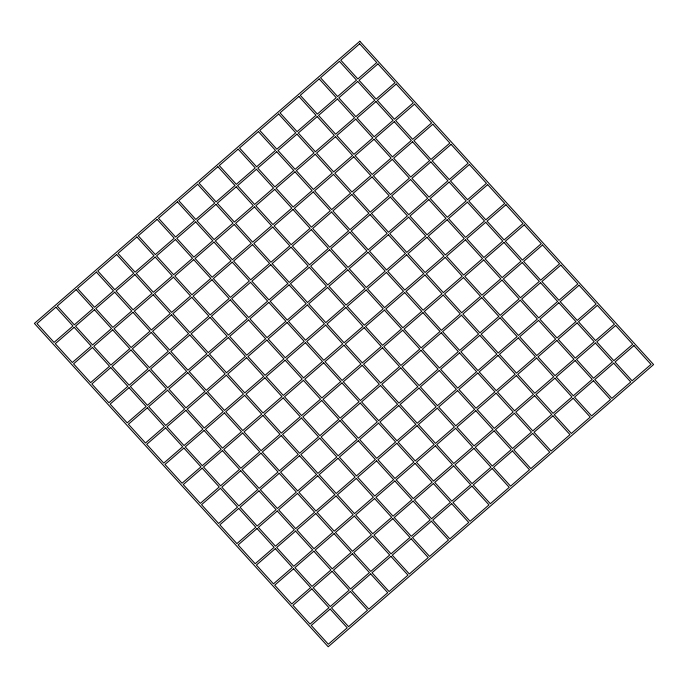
<?xml version="1.0" encoding="UTF-8"?>
<svg xmlns="http://www.w3.org/2000/svg" width="688" height="688" viewBox="0 0 688 688"><rect width="100%" height="100%" fill="white"/><g stroke="black" fill="none" stroke-linecap="round" stroke-linejoin="round"><path stroke-width="1.03" d="M359.807 41.246L34.4 323.429L328.193 646.754L653.6 364.571L359.807 41.246M55.9 307.209L36.997 323.601L54.06 342.383L72.962 325.992L55.9 307.209M76.153 289.648L57.242 306.04L74.313 324.822L93.215 308.43L76.153 289.648M96.397 272.087L77.495 288.478L94.566 307.261L113.468 290.869L96.397 272.087M116.65 254.526L97.748 270.917L114.819 289.7L133.721 273.308L116.65 254.526M136.903 236.964L118.001 253.356L135.072 272.138L153.974 255.747L136.903 236.964M157.156 219.403L138.254 235.795L155.325 254.577L174.227 238.186L157.156 219.403M177.409 201.842L158.507 218.234L175.569 237.016L194.48 220.624L177.409 201.842M197.662 184.281L178.76 200.672L195.822 219.455L214.725 203.063L197.662 184.281M217.915 166.72L199.013 183.111L216.075 201.894L234.978 185.502L217.915 166.72M238.168 149.15L219.266 165.55L236.328 184.332L255.231 167.932L238.168 149.15M258.421 131.589L239.51 147.989L256.581 166.771L275.484 150.371L258.421 131.589M278.674 114.027L259.763 130.419L276.834 149.201L295.737 132.81L278.674 114.027M298.919 96.466L280.016 112.858L297.087 131.64L315.99 115.249L298.919 96.466M319.172 78.905L300.269 95.297L317.34 114.079L336.243 97.687L319.172 78.905M339.425 61.344L320.522 77.735L337.593 96.518L356.496 80.126L339.425 61.344M359.678 43.783L340.775 60.174L357.837 78.957L376.749 62.565L359.678 43.783M74.184 327.333L55.281 343.725L72.343 362.507L91.246 346.116L74.184 327.333M94.437 309.772L75.534 326.164L92.596 344.946L111.499 328.554L94.437 309.772M114.69 292.211L95.778 308.602L112.849 327.385L131.752 310.993L114.69 292.211M134.934 274.65L116.031 291.041L133.102 309.824L152.005 293.432L134.934 274.65M155.187 257.088L136.284 273.48L153.355 292.262L172.258 275.871L155.187 257.088M175.44 239.527L156.537 255.919L173.608 274.701L192.511 258.31L175.44 239.527M195.693 221.957L176.79 238.358L193.853 257.14L212.764 240.74L195.693 221.957M215.946 204.396L197.043 220.796L214.106 239.579L233.017 223.179L215.946 204.396M236.199 186.835L217.296 203.227L234.359 222.009L253.261 205.617L236.199 186.835M256.452 169.274L237.549 185.665L254.612 204.448L273.514 188.056L256.452 169.274M276.705 151.713L257.802 168.104L274.865 186.887L293.767 170.495L276.705 151.713M296.958 134.151L278.047 150.543L295.118 169.325L314.02 152.934L296.958 134.151M317.202 116.59L298.3 132.982L315.371 151.764L334.273 135.373L317.202 116.59M337.455 99.029L318.553 115.421L335.624 134.203L354.526 117.811L337.455 99.029M357.708 81.468L338.806 97.859L355.877 116.642L374.779 100.25L357.708 81.468M377.961 63.907L359.059 80.298L376.13 99.081L395.032 82.689L377.961 63.907M92.467 347.457L73.564 363.849L90.627 382.631L109.53 366.24L92.467 347.457M112.72 329.896L93.817 346.288L110.88 365.07L129.783 348.678L112.72 329.896M132.973 312.335L114.062 328.726L131.133 347.509L150.036 331.117L132.973 312.335M153.218 294.765L134.315 311.165L151.386 329.948L170.289 313.547L153.218 294.765M173.471 277.204L154.568 293.604L171.639 312.386L190.542 295.986L173.471 277.204M193.724 259.643L174.821 276.034L191.892 294.817L210.795 278.425L193.724 259.643M213.977 242.081L195.074 258.473L212.145 277.255L231.048 260.864L213.977 242.081M234.23 224.52L215.327 240.912L232.389 259.694L251.301 243.303L234.23 224.52M254.483 206.959L235.58 223.351L252.642 242.133L271.545 225.741L254.483 206.959M274.736 189.398L255.833 205.789L272.895 224.572L291.798 208.18L274.736 189.398M294.989 171.837L276.086 188.228L293.148 207.011L312.051 190.619L294.989 171.837M315.242 154.275L296.33 170.667L313.401 189.449L332.304 173.058L315.242 154.275M335.495 136.714L316.583 153.106L333.654 171.888L352.557 155.497L335.495 136.714M355.739 119.153L336.836 135.545L353.907 154.327L372.81 137.935L355.739 119.153M375.992 101.592L357.089 117.983L374.16 136.766L393.063 120.374L375.992 101.592M396.245 84.031L377.342 100.422L394.413 119.205L413.316 102.813L396.245 84.031M110.751 367.573L91.848 383.973L108.91 402.755L127.813 386.355L110.751 367.573M131.004 350.011L112.101 366.403L129.163 385.194L148.066 368.794L131.004 350.011M151.257 332.45L132.354 348.842L149.416 367.624L168.319 351.233L151.257 332.45M171.51 314.889L152.598 331.281L169.669 350.063L188.572 333.671L171.51 314.889M191.754 297.328L172.851 313.719L189.922 332.502L208.825 316.11L191.754 297.328M212.007 279.767L193.104 296.158L210.175 314.941L229.078 298.549L212.007 279.767M232.26 262.205L213.357 278.597L230.428 297.379L249.331 280.988L232.26 262.205M252.513 244.644L233.61 261.036L250.673 279.818L269.584 263.427L252.513 244.644M272.766 227.083L253.863 243.475L270.926 262.257L289.837 245.865L272.766 227.083M293.019 209.522L274.116 225.913L291.179 244.696L310.082 228.304L293.019 209.522M313.272 191.961L294.369 208.352L311.432 227.135L330.335 210.743L313.272 191.961M333.525 174.399L314.622 190.791L331.685 209.573L350.588 193.182L333.525 174.399M353.778 156.838L334.867 173.23L351.938 192.012L370.841 175.621L353.778 156.838M374.023 139.277L355.12 155.669L372.191 174.451L391.094 158.059L374.023 139.277M394.276 121.707L375.373 138.107L392.444 156.89L411.347 140.49L394.276 121.707M414.529 104.146L395.626 120.546L412.697 139.329L431.6 122.928L414.529 104.146M129.034 387.697L110.132 404.088L127.194 422.871L146.097 406.479L129.034 387.697M149.287 370.135L130.385 386.527L147.447 405.309L166.35 388.918L149.287 370.135M169.54 352.574L150.638 368.966L167.7 387.748L186.603 371.357L169.54 352.574M189.793 335.013L170.882 351.405L187.953 370.187L206.856 353.795L189.793 335.013M210.038 317.452L191.135 333.843L208.206 352.626L227.109 336.234L210.038 317.452M230.291 299.891L211.388 316.282L228.459 335.065L247.362 318.673L230.291 299.891M250.544 282.329L231.641 298.721L248.712 317.503L267.615 301.112L250.544 282.329M270.797 264.768L251.894 281.16L268.965 299.942L287.868 283.551L270.797 264.768M291.05 247.207L272.147 263.599L289.209 282.381L308.121 265.989L291.05 247.207M311.303 229.646L292.4 246.037L309.462 264.82L328.365 248.428L311.303 229.646M331.556 212.085L312.653 228.476L329.715 247.259L348.618 230.867L331.556 212.085M351.809 194.515L332.906 210.915L349.968 229.697L368.871 213.297L351.809 194.515M372.062 176.954L353.15 193.354L370.221 212.136L389.124 195.736L372.062 176.954M392.315 159.392L373.403 175.784L390.474 194.566L409.377 178.175L392.315 159.392M412.559 141.831L393.656 158.223L410.727 177.005L429.63 160.614L412.559 141.831M432.812 124.27L413.909 140.662L430.98 159.444L449.883 143.052L432.812 124.27M147.318 407.821L128.415 424.212L145.478 442.995L164.38 426.603L147.318 407.821M167.571 390.259L148.668 406.651L165.731 425.433L184.633 409.042L167.571 390.259M187.824 372.698L168.921 389.09L185.984 407.872L204.886 391.481L187.824 372.698M208.077 355.137L189.174 371.529L206.237 390.311L225.139 373.919L208.077 355.137M228.33 337.576L209.419 353.967L226.49 372.75L245.392 356.358L228.33 337.576M248.574 320.015L229.672 336.406L246.743 355.189L265.645 338.797L248.574 320.015M268.827 302.453L249.925 318.845L266.996 337.627L285.898 321.236L268.827 302.453M289.08 284.892L270.178 301.284L287.249 320.066L306.151 303.675L289.08 284.892M309.333 267.322L290.431 283.723L307.502 302.505L326.404 286.105L309.333 267.322M329.586 249.761L310.684 266.153L327.746 284.944L346.657 268.544L329.586 249.761M349.839 232.2L330.937 248.592L347.999 267.374L366.902 250.982L349.839 232.2M370.092 214.639L351.19 231.03L368.252 249.813L387.155 233.421L370.092 214.639M390.345 197.078L371.443 213.469L388.505 232.252L407.408 215.86L390.345 197.078M410.598 179.516L391.687 195.908L408.758 214.69L427.661 198.299L410.598 179.516M430.843 161.955L411.94 178.347L429.011 197.129L447.914 180.738L430.843 161.955M451.096 144.394L432.193 160.786L449.264 179.568L468.167 163.176L451.096 144.394M165.602 427.945L146.699 444.336L163.761 463.119L182.673 446.727L165.602 427.945M185.855 410.383L166.952 426.775L184.014 445.557L202.917 429.166L185.855 410.383M206.108 392.822L187.205 409.214L204.267 427.996L223.17 411.605L206.108 392.822M226.361 375.261L207.458 391.653L224.52 410.435L243.423 394.043L226.361 375.261M246.614 357.691L227.702 374.091L244.773 392.874L263.676 376.482L246.614 357.691M266.858 340.13L247.955 356.53L265.026 375.313L283.929 358.912L266.858 340.13M287.111 322.569L268.208 338.96L285.279 357.751L304.182 341.351L287.111 322.569M307.364 305.008L288.461 321.399L305.532 340.182L324.435 323.79L307.364 305.008M327.617 287.446L308.714 303.838L325.785 322.62L344.688 306.229L327.617 287.446M347.87 269.885L328.967 286.277L346.03 305.059L364.941 288.668L347.87 269.885M368.123 252.324L349.22 268.716L366.283 287.498L385.185 271.106L368.123 252.324M388.376 234.763L369.473 251.154L386.536 269.937L405.438 253.545L388.376 234.763M408.629 217.202L389.726 233.593L406.789 252.376L425.691 235.984L408.629 217.202M428.882 199.64L409.971 216.032L427.042 234.814L445.944 218.423L428.882 199.64M449.135 182.079L430.224 198.471L447.295 217.253L466.197 200.862L449.135 182.079M469.379 164.518L450.477 180.91L467.548 199.692L486.45 183.3L469.379 164.518M183.885 448.069L164.982 464.46L182.045 483.243L200.956 466.851L183.885 448.069M204.138 430.499L185.235 446.899L202.298 465.681L221.201 449.29L204.138 430.499M224.391 412.938L205.488 429.338L222.551 448.12L241.454 431.72L224.391 412.938M244.644 395.376L225.741 411.768L242.804 430.55L261.707 414.159L244.644 395.376M264.897 377.815L245.994 394.207L263.057 412.989L281.96 396.598L264.897 377.815M285.15 360.254L266.239 376.646L283.31 395.428L302.213 379.036L285.15 360.254M305.395 342.693L286.492 359.084L303.563 377.867L322.466 361.475L305.395 342.693M325.648 325.132L306.745 341.523L323.816 360.306L342.719 343.914L325.648 325.132M345.901 307.57L326.998 323.962L344.069 342.744L362.972 326.353L345.901 307.57M366.154 290.009L347.251 306.401L364.322 325.183L383.225 308.792L366.154 290.009M386.407 272.448L367.504 288.84L384.566 307.622L403.478 291.23L386.407 272.448M406.66 254.887L387.757 271.278L404.819 290.061L423.722 273.669L406.66 254.887M426.913 237.326L408.01 253.717L425.072 272.5L443.975 256.108L426.913 237.326M447.166 219.764L428.263 236.156L445.325 254.938L464.228 238.547L447.166 219.764M467.419 202.203L448.507 218.595L465.578 237.377L484.481 220.986L467.419 202.203M487.663 184.642L468.76 201.034L485.831 219.816L504.734 203.424L487.663 184.642M202.169 468.184L183.266 484.576L200.337 503.358L219.24 486.966L202.169 468.184M222.422 450.623L203.519 467.014L220.581 485.797L239.493 469.405L222.422 450.623M242.675 433.062L223.772 449.453L240.834 468.236L259.737 451.844L242.675 433.062M262.928 415.5L244.025 431.892L261.087 450.674L279.99 434.283L262.928 415.5M283.181 397.939L264.278 414.331L281.34 433.113L300.243 416.722L283.181 397.939M303.434 380.378L284.522 396.77L301.593 415.552L320.496 399.16L303.434 380.378M323.678 362.817L304.775 379.208L321.846 397.991L340.749 381.599L323.678 362.817M343.931 345.256L325.028 361.647L342.099 380.43L361.002 364.038L343.931 345.256M364.184 327.694L345.281 344.086L362.352 362.868L381.255 346.477L364.184 327.694M384.437 310.133L365.534 326.525L382.605 345.307L401.508 328.916L384.437 310.133M404.69 292.572L385.787 308.964L402.85 327.746L421.761 311.354L404.69 292.572M424.943 275.011L406.04 291.402L423.103 310.185L442.006 293.793L424.943 275.011M445.196 257.45L426.293 273.841L443.356 292.624L462.259 276.232L445.196 257.45M465.449 239.88L446.546 256.28L463.609 275.062L482.512 258.662L465.449 239.88M485.702 222.319L466.799 238.71L483.862 257.501L502.765 241.101L485.702 222.319M505.955 204.757L487.044 221.149L504.115 239.931L523.018 223.54L505.955 204.757M220.452 488.308L201.55 504.7L218.621 523.482L237.523 507.09L220.452 488.308M240.705 470.747L221.803 487.138L238.865 505.921L257.776 489.529L240.705 470.747M260.958 453.186L242.056 469.577L259.118 488.36L278.029 471.968L260.958 453.186M281.211 435.624L262.309 452.016L279.371 470.798L298.274 454.407L281.211 435.624M301.464 418.063L282.562 434.455L299.624 453.237L318.527 436.846L301.464 418.063M321.717 400.502L302.815 416.894L319.877 435.676L338.78 419.284L321.717 400.502M341.97 382.941L323.059 399.332L340.13 418.115L359.033 401.723L341.97 382.941M362.215 365.38L343.312 381.771L360.383 400.554L379.286 384.162L362.215 365.38M382.468 347.818L363.565 364.21L380.636 382.992L399.539 366.601L382.468 347.818M402.721 330.249L383.818 346.649L400.889 365.431L419.792 349.04L402.721 330.249M422.974 312.687L404.071 329.088L421.142 347.87L440.045 331.47L422.974 312.687M443.227 295.126L424.324 311.518L441.386 330.309L460.298 313.909L443.227 295.126M463.48 277.565L444.577 293.957L461.639 312.739L480.542 296.347L463.48 277.565M483.733 260.004L464.83 276.395L481.892 295.178L500.795 278.786L483.733 260.004M503.986 242.443L485.083 258.834L502.145 277.617L521.048 261.225L503.986 242.443M524.239 224.881L505.327 241.273L522.398 260.055L541.301 243.664L524.239 224.881M238.736 508.432L219.833 524.824L236.904 543.606L255.807 527.214L238.736 508.432M258.989 490.871L240.086 507.262L257.157 526.045L276.06 509.653L258.989 490.871M279.242 473.31L260.339 489.701L277.402 508.484L296.313 492.092L279.242 473.31M299.495 455.748L280.592 472.14L297.655 490.922L316.557 474.531L299.495 455.748M319.748 438.187L300.845 454.579L317.908 473.361L336.81 456.97L319.748 438.187M340.001 420.626L321.098 437.018L338.161 455.8L357.063 439.408L340.001 420.626M360.254 403.056L341.343 419.456L358.414 438.239L377.316 421.847L360.254 403.056M380.498 385.495L361.596 401.895L378.667 420.678L397.569 404.277L380.498 385.495M400.751 367.934L381.849 384.325L398.92 403.108L417.822 386.716L400.751 367.934M421.004 350.373L402.102 366.764L419.173 385.547L438.075 369.155L421.004 350.373M441.257 332.811L422.355 349.203L439.426 367.985L458.328 351.594L441.257 332.811M461.51 315.25L442.608 331.642L459.67 350.424L478.581 334.033L461.51 315.25M481.763 297.689L462.861 314.081L479.923 332.863L498.826 316.471L481.763 297.689M502.016 280.128L483.114 296.519L500.176 315.302L519.079 298.91L502.016 280.128M522.269 262.567L503.367 278.958L520.429 297.741L539.332 281.349L522.269 262.567M542.522 245.005L523.62 261.397L540.682 280.179L559.585 263.788L542.522 245.005M257.02 528.556L238.117 544.948L255.188 563.73L274.091 547.338L257.02 528.556M277.273 510.995L258.37 527.386L275.441 546.169L294.344 529.777L277.273 510.995M297.526 493.434L278.623 509.825L295.685 528.608L314.597 512.216L297.526 493.434M317.779 475.864L298.876 492.264L315.938 511.046L334.85 494.646L317.779 475.864M338.032 458.303L319.129 474.703L336.191 493.485L355.094 477.085L338.032 458.303M358.285 440.741L339.382 457.133L356.444 475.915L375.347 459.524L358.285 440.741M378.538 423.18L359.635 439.572L376.697 458.354L395.6 441.963L378.538 423.18M398.791 405.619L379.879 422.011L396.95 440.793L415.853 424.401L398.791 405.619M419.035 388.058L400.132 404.449L417.203 423.232L436.106 406.84L419.035 388.058M439.288 370.497L420.385 386.888L437.456 405.671L456.359 389.279L439.288 370.497M459.541 352.935L440.638 369.327L457.709 388.109L476.612 371.718L459.541 352.935M479.794 335.374L460.891 351.766L477.962 370.548L496.865 354.157L479.794 335.374M500.047 317.813L481.144 334.205L498.207 352.987L517.118 336.595L500.047 317.813M520.3 300.252L501.397 316.643L518.46 335.426L537.362 319.034L520.3 300.252M540.553 282.691L521.65 299.082L538.713 317.865L557.615 301.473L540.553 282.691M560.806 265.129L541.903 281.521L558.966 300.303L577.868 283.912L560.806 265.129M275.303 548.671L256.4 565.072L273.471 583.854L292.374 567.454L275.303 548.671M295.556 531.11L276.653 547.51L293.724 566.293L312.627 549.893L295.556 531.11M315.809 513.549L296.906 529.941L313.977 548.723L332.88 532.331L315.809 513.549M336.062 495.988L317.159 512.379L334.222 531.162L353.133 514.77L336.062 495.988M356.315 478.427L337.412 494.818L354.475 513.601L373.378 497.209L356.315 478.427M376.568 460.865L357.665 477.257L374.728 496.039L393.631 479.648L376.568 460.865M396.821 443.304L377.918 459.696L394.981 478.478L413.884 462.087L396.821 443.304M417.074 425.743L398.163 442.135L415.234 460.917L434.137 444.525L417.074 425.743M437.327 408.182L418.416 424.573L435.487 443.356L454.39 426.964L437.327 408.182M457.572 390.621L438.669 407.012L455.74 425.795L474.643 409.403L457.572 390.621M477.825 373.059L458.922 389.451L475.993 408.233L494.896 391.842L477.825 373.059M498.078 355.498L479.175 371.89L496.246 390.672L515.149 374.281L498.078 355.498M518.331 337.937L499.428 354.329L516.49 373.111L535.402 356.719L518.331 337.937M538.584 320.376L519.681 336.767L536.743 355.55L555.646 339.158L538.584 320.376M558.837 302.806L539.934 319.206L556.996 337.989L575.899 321.597L558.837 302.806M579.09 285.245L560.187 301.645L577.249 320.427L596.152 304.027L579.09 285.245M293.587 568.795L274.684 585.187L291.755 603.969L310.658 587.578L293.587 568.795M313.84 551.234L294.937 567.626L312.008 586.408L330.911 570.017L313.84 551.234M334.093 533.673L315.19 550.065L332.261 568.847L351.164 552.455L334.093 533.673M354.346 516.112L335.443 532.503L352.505 551.286L371.417 534.894L354.346 516.112M374.599 498.551L355.696 514.942L372.758 533.725L391.67 517.333L374.599 498.551M394.852 480.989L375.949 497.381L393.011 516.163L411.914 499.772L394.852 480.989M415.105 463.428L396.202 479.82L413.264 498.602L432.167 482.211L415.105 463.428M435.358 445.867L416.455 462.259L433.517 481.041L452.42 464.649L435.358 445.867M455.611 428.306L436.699 444.697L453.77 463.48L472.673 447.088L455.611 428.306M475.855 410.745L456.952 427.136L474.023 445.919L492.926 429.527L475.855 410.745M496.108 393.183L477.205 409.575L494.276 428.357L513.179 411.966L496.108 393.183M516.361 375.614L497.458 392.014L514.529 410.796L533.432 394.396L516.361 375.614M536.614 358.052L517.711 374.453L534.782 393.235L553.685 376.835L536.614 358.052M556.867 340.491L537.964 356.883L555.027 375.665L573.938 359.274L556.867 340.491M577.12 322.93L558.217 339.322L575.28 358.104L594.183 341.712L577.12 322.93M597.373 305.369L578.47 321.76L595.533 340.543L614.436 324.151L597.373 305.369M311.87 588.919L292.968 605.311L310.039 624.093L328.941 607.702L311.87 588.919M332.123 571.358L313.221 587.75L330.292 606.532L349.194 590.141L332.123 571.358M352.376 553.797L333.474 570.189L350.545 588.971L369.447 572.579L352.376 553.797M372.629 536.236L353.727 552.627L370.798 571.41L389.7 555.018L372.629 536.236M392.882 518.675L373.98 535.066L391.042 553.849L409.953 537.457L392.882 518.675M413.135 501.113L394.233 517.505L411.295 536.287L430.198 519.896L413.135 501.113M433.388 483.552L414.486 499.944L431.548 518.726L450.451 502.335L433.388 483.552M453.641 465.991L434.739 482.383L451.801 501.165L470.704 484.773L453.641 465.991M473.894 448.421L454.983 464.821L472.054 483.604L490.957 467.204L473.894 448.421M494.147 430.86L475.236 447.26L492.307 466.043L511.21 449.642L494.147 430.86M514.392 413.299L495.489 429.69L512.56 448.473L531.463 432.081L514.392 413.299M534.645 395.738L515.742 412.129L532.813 430.912L551.716 414.52L534.645 395.738M554.898 378.176L535.995 394.568L553.066 413.35L571.969 396.959L554.898 378.176M575.151 360.615L556.248 377.007L573.31 395.789L592.222 379.398L575.151 360.615M595.404 343.054L576.501 359.446L593.563 378.228L612.466 361.836L595.404 343.054M615.657 325.493L596.754 341.884L613.816 360.667L632.719 344.275L615.657 325.493M330.163 609.043L311.251 625.435L328.322 644.217L347.225 627.826L330.163 609.043M350.407 591.482L331.504 607.874L348.575 626.656L367.478 610.265L350.407 591.482M370.66 573.921L351.757 590.313L368.828 609.095L387.731 592.703L370.66 573.921M390.913 556.36L372.01 572.751L389.081 591.534L407.984 575.142L390.913 556.36M411.166 538.799L392.263 555.19L409.326 573.973L428.237 557.581L411.166 538.799M431.419 521.229L412.516 537.629L429.579 556.411L448.49 540.011L431.419 521.229M451.672 503.668L432.769 520.068L449.832 538.85L468.734 522.45L451.672 503.668M471.925 486.106L453.022 502.498L470.085 521.28L488.987 504.889L471.925 486.106M492.178 468.545L473.275 484.937L490.338 503.719L509.24 487.328L492.178 468.545M512.431 450.984L493.52 467.376L510.591 486.158L529.493 469.766L512.431 450.984M532.675 433.423L513.773 449.814L530.844 468.597L549.746 452.205L532.675 433.423M552.928 415.862L534.026 432.253L551.097 451.036L569.999 434.644L552.928 415.862M573.181 398.3L554.279 414.692L571.35 433.474L590.252 417.083L573.181 398.3M593.434 380.739L574.532 397.131L591.603 415.913L610.505 399.522L593.434 380.739M613.687 363.178L594.785 379.57L611.847 398.352L630.758 381.96L613.687 363.178M633.94 345.617L615.038 362.008L632.1 380.791L651.003 364.399L633.94 345.617"/></g></svg>
